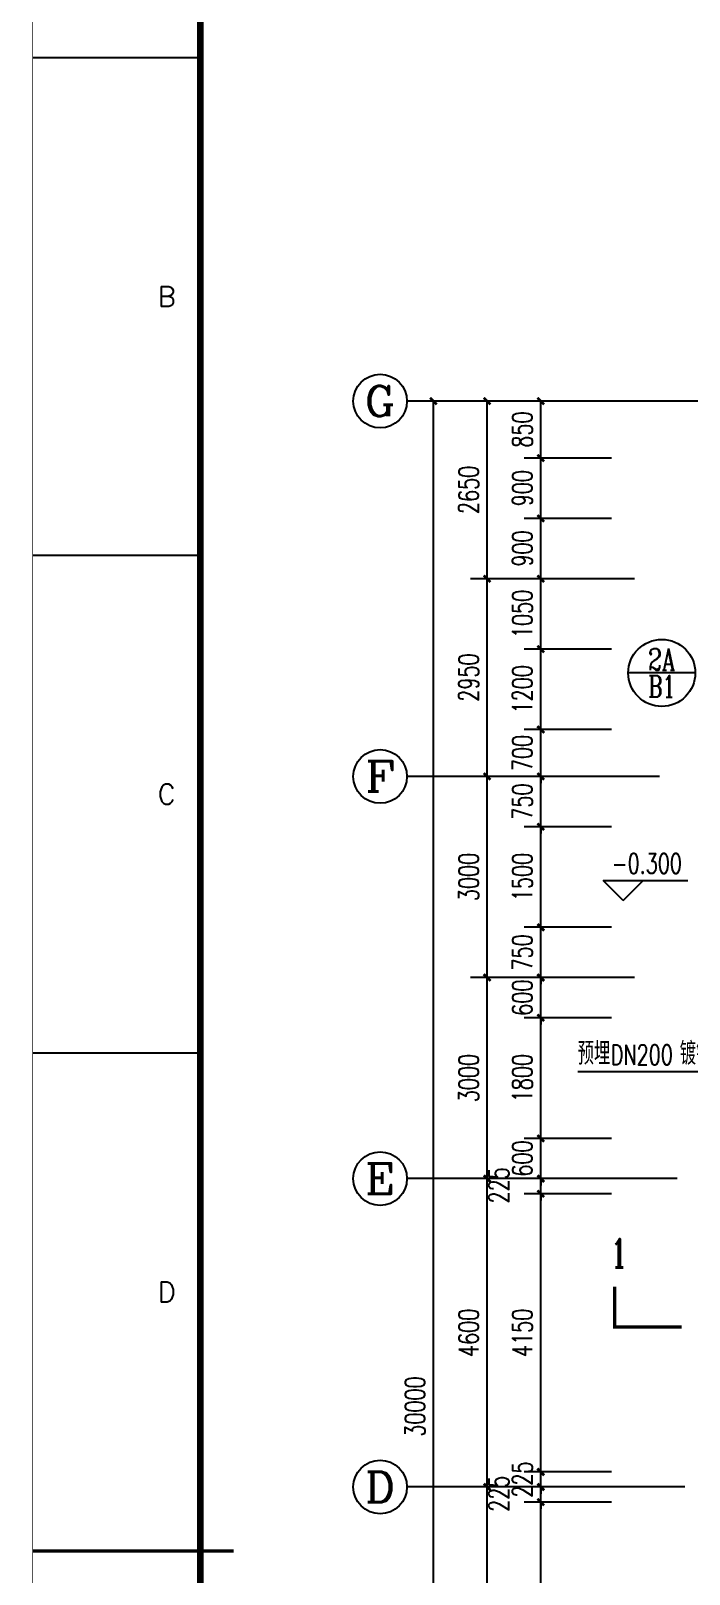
# Model space of a CAD drawing. Header units: millimetres. Extents: x 172649 to 472543, y 238332 to 449264.
# Drawn here: x 203378 to 213193, y 310272 to 333295 of the extents above; entities that cross this region are included whole.
import ezdxf
from ezdxf.enums import TextEntityAlignment as Align

# ---------------------------------------------------------------- set-up
doc = ezdxf.new("R2010")
doc.units = ezdxf.units.MM
doc.header["$LTSCALE"] = 1000
for name, color, linetype in [('AXIS', 3, 'Continuous'), ('AXIS_TEXT', 7, 'Continuous'), ('DIM_ELEV', 3, 'Continuous'), ('DIM_IDEN', 3, 'Continuous'), ('DIM_LEAD', 3, 'Continuous'), ('DIM_SYMB', 3, 'Continuous'), ('PUB_DIM', 3, 'Continuous'), ('PUB_TEXT', 7, 'Continuous')]:
    doc.layers.add(name, color=color, linetype=linetype)
doc.styles.add('_TCH_AXIS', font='COMPLEX', dxfattribs={"bigfont": 'GBCBIG'})
doc.styles.add('_TCH_DIM', font='SIMPLEX', dxfattribs={"bigfont": 'GBCBIG'})
doc.styles.add('_TCH_DIM_T3', font='SIMPLEX', dxfattribs={"width": 0.705882, "bigfont": 'GBCBIG'})
doc.styles.add('_TCH_LABEL', font='COMPLEX', dxfattribs={"bigfont": 'GBCBIG'})
doc.styles.get("Standard").update_dxf_attribs({"font": 'txt', "bigfont": 'gbcbig.shx'})
doc.dimstyles.new('_TCH_ARCH&&100', dxfattribs={"dimtxt": 297.5, "dimasz": 100, "dimexe": 250, "dimexo": 300, "dimgap": 126.25, "dimtad": 1, "dimdec": 0, "dimzin": 0, "dimdsep": 46, "dimtxsty": '_TCH_DIM_T3', "dimblk": 'ARCHTICK', "dimcen": 0.09, "dimclrt": 7, "dimazin": 2, "dimtfac": 1, "dimtdec": 0, "dimtix": 1, "dimtmove": 2, "dimatfit": 3, "dimfxl": 1, "dimtolj": 1, "dimtzin": 0, "dimarcsym": 0})

# ---------------------------------------------------------------- blocks, each defined once
blk = doc.blocks.new('GEDI_WK_A1')
at = {"color": 3}
for p, q in [((25, 519.75), (0, 519.75)), ((25, 445.5), (0, 445.5)), ((25, 371.25), (0, 371.25)), ((25, 297), (0, 297))]:
    blk.add_line(p, q, dxfattribs=at)
for points, const_width in [([(0, 0), (841, 0), (841, 594), (0, 594)], 0.1), ([(25, 10), (831, 10), (831, 584), (25, 584)], 1)]:
    blk.add_lwpolyline(points, close=True, dxfattribs=dict(at, const_width=const_width))
at = {"color": 3, "const_width": 0.5}
blk.add_lwpolyline([(30, 297), (0, 297)], dxfattribs=at)
at = {"color": 3}
for s, p in [('B', (20, 482.62)), ('C', (20, 408.38)), ('D', (20, 334.12))]:
    blk.add_text(s, height=3, dxfattribs=at).set_placement(p, align=Align.CENTER)
blk = doc.blocks.new('_ArchTick')
at = {"color": 0, "linetype": 'ByBlock', "const_width": 0.4}
blk.add_lwpolyline([(-0.5, -0.5), (0.5, 0.5)], dxfattribs=at)
blk = doc.blocks.new('*D616')
at = {"layer": 'DEFPOINTS', "color": 0}
for p in [(210981, 327772), (212337, 327772), (212337, 326922)]:
    blk.add_point(p, dxfattribs=at)
at = {"layer": 'PUB_DIM', "color": 0, "lineweight": -2}
for p, q in [((212037, 327772), (210731, 327772)), ((210981, 326922), (210981, 327772)), ((212037, 326922), (210731, 326922))]:
    blk.add_line(p, q, dxfattribs=at)
at = {"layer": 'PUB_DIM', "color": 0, "lineweight": -2, "xscale": 100, "yscale": 100, "zscale": 100}
for p, rotation in [((210981, 327772), 90), ((210981, 326922), 270)]:
    blk.add_blockref('_ArchTick', p, dxfattribs=dict(at, rotation=rotation))
at = {"layer": 'PUB_DIM', "color": 7, "insert": (210706, 327347), "char_height": 297.5, "attachment_point": 5, "rotation": 90, "style": '_TCH_DIM_T3'}
blk.add_mtext('\\A1;850', dxfattribs=at)
blk = doc.blocks.new('*D617')
at = {"layer": 'DEFPOINTS', "color": 0}
for p in [(210981, 326922), (212337, 326922), (212337, 326022)]:
    blk.add_point(p, dxfattribs=at)
at = {"layer": 'PUB_DIM', "color": 0, "lineweight": -2}
for p, q in [((212037, 326922), (210731, 326922)), ((210981, 326022), (210981, 326922)), ((212037, 326022), (210731, 326022))]:
    blk.add_line(p, q, dxfattribs=at)
at = {"layer": 'PUB_DIM', "color": 0, "lineweight": -2, "xscale": 100, "yscale": 100, "zscale": 100}
for p, rotation in [((210981, 326922), 90), ((210981, 326022), 270)]:
    blk.add_blockref('_ArchTick', p, dxfattribs=dict(at, rotation=rotation))
at = {"layer": 'PUB_DIM', "color": 7, "insert": (210706, 326472), "char_height": 297.5, "attachment_point": 5, "rotation": 90, "style": '_TCH_DIM_T3'}
blk.add_mtext('\\A1;900', dxfattribs=at)
blk = doc.blocks.new('*D618')
at = {"layer": 'DEFPOINTS', "color": 0}
for p in [(210981, 326022), (212337, 326022), (212337, 325122)]:
    blk.add_point(p, dxfattribs=at)
at = {"layer": 'PUB_DIM', "color": 0, "lineweight": -2}
for p, q in [((212037, 326022), (210731, 326022)), ((210981, 325122), (210981, 326022)), ((212037, 325122), (210731, 325122))]:
    blk.add_line(p, q, dxfattribs=at)
at = {"layer": 'PUB_DIM', "color": 0, "lineweight": -2, "xscale": 100, "yscale": 100, "zscale": 100}
for p, rotation in [((210981, 326022), 90), ((210981, 325122), 270)]:
    blk.add_blockref('_ArchTick', p, dxfattribs=dict(at, rotation=rotation))
at = {"layer": 'PUB_DIM', "color": 7, "insert": (210706, 325572), "char_height": 297.5, "attachment_point": 5, "rotation": 90, "style": '_TCH_DIM_T3'}
blk.add_mtext('\\A1;900', dxfattribs=at)
blk = doc.blocks.new('*D619')
at = {"layer": 'DEFPOINTS', "color": 0}
for p in [(210981, 325122), (212337, 325122), (212337, 324072)]:
    blk.add_point(p, dxfattribs=at)
at = {"layer": 'PUB_DIM', "color": 0, "lineweight": -2}
for p, q in [((212037, 325122), (210731, 325122)), ((210981, 324072), (210981, 325122)), ((212037, 324072), (210731, 324072))]:
    blk.add_line(p, q, dxfattribs=at)
at = {"layer": 'PUB_DIM', "color": 0, "lineweight": -2, "xscale": 100, "yscale": 100, "zscale": 100}
for p, rotation in [((210981, 325122), 90), ((210981, 324072), 270)]:
    blk.add_blockref('_ArchTick', p, dxfattribs=dict(at, rotation=rotation))
at = {"layer": 'PUB_DIM', "color": 7, "insert": (210706, 324597), "char_height": 297.5, "attachment_point": 5, "rotation": 90, "style": '_TCH_DIM_T3'}
blk.add_mtext('\\A1;1050', dxfattribs=at)
blk = doc.blocks.new('*D620')
at = {"layer": 'DEFPOINTS', "color": 0}
for p in [(210981, 324072), (212337, 324072), (212337, 322872)]:
    blk.add_point(p, dxfattribs=at)
at = {"layer": 'PUB_DIM', "color": 0, "lineweight": -2}
for p, q in [((212037, 324072), (210731, 324072)), ((210981, 322872), (210981, 324072)), ((212037, 322872), (210731, 322872))]:
    blk.add_line(p, q, dxfattribs=at)
at = {"layer": 'PUB_DIM', "color": 0, "lineweight": -2, "xscale": 100, "yscale": 100, "zscale": 100}
for p, rotation in [((210981, 324072), 90), ((210981, 322872), 270)]:
    blk.add_blockref('_ArchTick', p, dxfattribs=dict(at, rotation=rotation))
at = {"layer": 'PUB_DIM', "color": 7, "insert": (210706, 323472), "char_height": 297.5, "attachment_point": 5, "rotation": 90, "style": '_TCH_DIM_T3'}
blk.add_mtext('\\A1;1200', dxfattribs=at)
blk = doc.blocks.new('*D621')
at = {"layer": 'DEFPOINTS', "color": 0}
for p in [(210981, 322872), (212337, 322872), (212337, 322172)]:
    blk.add_point(p, dxfattribs=at)
at = {"layer": 'PUB_DIM', "color": 0, "lineweight": -2}
for p, q in [((212037, 322872), (210731, 322872)), ((210981, 322872), (210981, 322972)), ((210981, 322172), (210981, 322872)), ((212037, 322172), (210731, 322172)), ((210981, 322172), (210981, 322072))]:
    blk.add_line(p, q, dxfattribs=at)
at = {"layer": 'PUB_DIM', "color": 0, "lineweight": -2, "xscale": 100, "yscale": 100, "zscale": 100}
for p, rotation in [((210981, 322872), 270), ((210981, 322172), 90)]:
    blk.add_blockref('_ArchTick', p, dxfattribs=dict(at, rotation=rotation))
at = {"layer": 'PUB_DIM', "color": 7, "insert": (210706, 322522), "char_height": 297.5, "attachment_point": 5, "rotation": 90, "style": '_TCH_DIM_T3'}
blk.add_mtext('\\A1;700', dxfattribs=at)
blk = doc.blocks.new('*D622')
at = {"layer": 'DEFPOINTS', "color": 0}
for p in [(210981, 322172), (212337, 322172), (212337, 321422)]:
    blk.add_point(p, dxfattribs=at)
at = {"layer": 'PUB_DIM', "color": 0, "lineweight": -2}
for p, q in [((212037, 322172), (210731, 322172)), ((210981, 322172), (210981, 322272)), ((210981, 321422), (210981, 322172)), ((212037, 321422), (210731, 321422)), ((210981, 321422), (210981, 321322))]:
    blk.add_line(p, q, dxfattribs=at)
at = {"layer": 'PUB_DIM', "color": 0, "lineweight": -2, "xscale": 100, "yscale": 100, "zscale": 100}
for p, rotation in [((210981, 322172), 270), ((210981, 321422), 90)]:
    blk.add_blockref('_ArchTick', p, dxfattribs=dict(at, rotation=rotation))
at = {"layer": 'PUB_DIM', "color": 7, "insert": (210706, 321797), "char_height": 297.5, "attachment_point": 5, "rotation": 90, "style": '_TCH_DIM_T3'}
blk.add_mtext('\\A1;750', dxfattribs=at)
blk = doc.blocks.new('*D623')
at = {"layer": 'DEFPOINTS', "color": 0}
for p in [(210981, 321422), (212337, 321422), (212337, 319922)]:
    blk.add_point(p, dxfattribs=at)
at = {"layer": 'PUB_DIM', "color": 0, "lineweight": -2}
for p, q in [((212037, 321422), (210731, 321422)), ((210981, 319922), (210981, 321422)), ((212037, 319922), (210731, 319922))]:
    blk.add_line(p, q, dxfattribs=at)
at = {"layer": 'PUB_DIM', "color": 0, "lineweight": -2, "xscale": 100, "yscale": 100, "zscale": 100}
for p, rotation in [((210981, 321422), 90), ((210981, 319922), 270)]:
    blk.add_blockref('_ArchTick', p, dxfattribs=dict(at, rotation=rotation))
at = {"layer": 'PUB_DIM', "color": 7, "insert": (210706, 320672), "char_height": 297.5, "attachment_point": 5, "rotation": 90, "style": '_TCH_DIM_T3'}
blk.add_mtext('\\A1;1500', dxfattribs=at)
blk = doc.blocks.new('*D624')
at = {"layer": 'DEFPOINTS', "color": 0}
for p in [(210981, 319922), (212337, 319922), (212337, 319172)]:
    blk.add_point(p, dxfattribs=at)
at = {"layer": 'PUB_DIM', "color": 0, "lineweight": -2}
for p, q in [((210981, 319922), (210981, 320022)), ((212037, 319922), (210731, 319922)), ((210981, 319172), (210981, 319922)), ((212037, 319172), (210731, 319172)), ((210981, 319172), (210981, 319072))]:
    blk.add_line(p, q, dxfattribs=at)
at = {"layer": 'PUB_DIM', "color": 0, "lineweight": -2, "xscale": 100, "yscale": 100, "zscale": 100}
for p, rotation in [((210981, 319922), 270), ((210981, 319172), 90)]:
    blk.add_blockref('_ArchTick', p, dxfattribs=dict(at, rotation=rotation))
at = {"layer": 'PUB_DIM', "color": 7, "insert": (210706, 319547), "char_height": 297.5, "attachment_point": 5, "rotation": 90, "style": '_TCH_DIM_T3'}
blk.add_mtext('\\A1;750', dxfattribs=at)
blk = doc.blocks.new('*D625')
at = {"layer": 'DEFPOINTS', "color": 0}
for p in [(210981, 319172), (212337, 319172), (212337, 318572)]:
    blk.add_point(p, dxfattribs=at)
at = {"layer": 'PUB_DIM', "color": 0, "lineweight": -2}
for p, q in [((212037, 319172), (210731, 319172)), ((210981, 319172), (210981, 319272)), ((210981, 318572), (210981, 319172)), ((212037, 318572), (210731, 318572)), ((210981, 318572), (210981, 318472))]:
    blk.add_line(p, q, dxfattribs=at)
at = {"layer": 'PUB_DIM', "color": 0, "lineweight": -2, "xscale": 100, "yscale": 100, "zscale": 100}
for p, rotation in [((210981, 319172), 270), ((210981, 318572), 90)]:
    blk.add_blockref('_ArchTick', p, dxfattribs=dict(at, rotation=rotation))
at = {"layer": 'PUB_DIM', "color": 7, "insert": (210706, 318872), "char_height": 297.5, "attachment_point": 5, "rotation": 90, "style": '_TCH_DIM_T3'}
blk.add_mtext('\\A1;600', dxfattribs=at)
blk = doc.blocks.new('*D626')
at = {"layer": 'DEFPOINTS', "color": 0}
for p in [(210981, 318572), (212337, 318572), (212337, 316772)]:
    blk.add_point(p, dxfattribs=at)
at = {"layer": 'PUB_DIM', "color": 0, "lineweight": -2}
for p, q in [((212037, 318572), (210731, 318572)), ((210981, 316772), (210981, 318572)), ((212037, 316772), (210731, 316772))]:
    blk.add_line(p, q, dxfattribs=at)
at = {"layer": 'PUB_DIM', "color": 0, "lineweight": -2, "xscale": 100, "yscale": 100, "zscale": 100}
for p, rotation in [((210981, 318572), 90), ((210981, 316772), 270)]:
    blk.add_blockref('_ArchTick', p, dxfattribs=dict(at, rotation=rotation))
at = {"layer": 'PUB_DIM', "color": 7, "insert": (210706, 317672), "char_height": 297.5, "attachment_point": 5, "rotation": 90, "style": '_TCH_DIM_T3'}
blk.add_mtext('\\A1;1800', dxfattribs=at)
blk = doc.blocks.new('*D627')
at = {"layer": 'DEFPOINTS', "color": 0}
for p in [(210981, 316772), (212337, 316772), (212337, 316172)]:
    blk.add_point(p, dxfattribs=at)
at = {"layer": 'PUB_DIM', "color": 0, "lineweight": -2}
for p, q in [((210981, 316772), (210981, 316872)), ((212037, 316772), (210731, 316772)), ((210981, 316172), (210981, 316772)), ((212037, 316172), (210731, 316172)), ((210981, 316172), (210981, 316072))]:
    blk.add_line(p, q, dxfattribs=at)
at = {"layer": 'PUB_DIM', "color": 0, "lineweight": -2, "xscale": 100, "yscale": 100, "zscale": 100}
for p, rotation in [((210981, 316772), 270), ((210981, 316172), 90)]:
    blk.add_blockref('_ArchTick', p, dxfattribs=dict(at, rotation=rotation))
at = {"layer": 'PUB_DIM', "color": 7, "insert": (210706, 316472), "char_height": 297.5, "attachment_point": 5, "rotation": 90, "style": '_TCH_DIM_T3'}
blk.add_mtext('\\A1;600', dxfattribs=at)
blk = doc.blocks.new('*D628')
at = {"layer": 'DEFPOINTS', "color": 0}
for p in [(210981, 316172), (212337, 316172), (212337, 315947)]:
    blk.add_point(p, dxfattribs=at)
at = {"layer": 'PUB_DIM', "color": 0, "lineweight": -2}
for p, q in [((212037, 316172), (210731, 316172)), ((210981, 316172), (210981, 316272)), ((210981, 315947), (210981, 316172)), ((212037, 315947), (210731, 315947)), ((210981, 315947), (210981, 315847))]:
    blk.add_line(p, q, dxfattribs=at)
at = {"layer": 'PUB_DIM', "color": 0, "lineweight": -2, "xscale": 100, "yscale": 100, "zscale": 100}
for p, rotation in [((210981, 316172), 270), ((210981, 315947), 90)]:
    blk.add_blockref('_ArchTick', p, dxfattribs=dict(at, rotation=rotation))
at = {"layer": 'PUB_DIM', "color": 7, "insert": (210356, 316072), "char_height": 297.5, "attachment_point": 5, "rotation": 90, "style": '_TCH_DIM_T3'}
blk.add_mtext('\\A1;225', dxfattribs=at)
blk = doc.blocks.new('*D629')
at = {"layer": 'DEFPOINTS', "color": 0}
for p in [(210981, 315947), (212337, 315947), (212337, 311797)]:
    blk.add_point(p, dxfattribs=at)
at = {"layer": 'PUB_DIM', "color": 0, "lineweight": -2}
for p, q in [((212037, 315947), (210731, 315947)), ((210981, 311797), (210981, 315947)), ((212037, 311797), (210731, 311797))]:
    blk.add_line(p, q, dxfattribs=at)
at = {"layer": 'PUB_DIM', "color": 0, "lineweight": -2, "xscale": 100, "yscale": 100, "zscale": 100}
for p, rotation in [((210981, 315947), 90), ((210981, 311797), 270)]:
    blk.add_blockref('_ArchTick', p, dxfattribs=dict(at, rotation=rotation))
at = {"layer": 'PUB_DIM', "color": 7, "insert": (210706, 313872), "char_height": 297.5, "attachment_point": 5, "rotation": 90, "style": '_TCH_DIM_T3'}
blk.add_mtext('\\A1;4150', dxfattribs=at)
blk = doc.blocks.new('*D630')
at = {"layer": 'DEFPOINTS', "color": 0}
for p in [(210981, 311797), (212337, 311797), (212337, 311572)]:
    blk.add_point(p, dxfattribs=at)
at = {"layer": 'PUB_DIM', "color": 0, "lineweight": -2}
for p, q in [((212037, 311797), (210731, 311797)), ((210981, 311797), (210981, 311897)), ((210981, 311572), (210981, 311797)), ((212037, 311572), (210731, 311572)), ((210981, 311572), (210981, 311472))]:
    blk.add_line(p, q, dxfattribs=at)
at = {"layer": 'PUB_DIM', "color": 0, "lineweight": -2, "xscale": 100, "yscale": 100, "zscale": 100}
for p, rotation in [((210981, 311797), 270), ((210981, 311572), 90)]:
    blk.add_blockref('_ArchTick', p, dxfattribs=dict(at, rotation=rotation))
at = {"layer": 'PUB_DIM', "color": 7, "insert": (210706, 311684), "char_height": 297.5, "attachment_point": 5, "rotation": 90, "style": '_TCH_DIM_T3'}
blk.add_mtext('\\A1;225', dxfattribs=at)
blk = doc.blocks.new('*D631')
at = {"layer": 'DEFPOINTS', "color": 0}
for p in [(210981, 311572), (212337, 311572), (212337, 311347)]:
    blk.add_point(p, dxfattribs=at)
at = {"layer": 'PUB_DIM', "color": 0, "lineweight": -2}
for p, q in [((212037, 311572), (210731, 311572)), ((210981, 311572), (210981, 311672)), ((210981, 311347), (210981, 311572)), ((212037, 311347), (210731, 311347)), ((210981, 311347), (210981, 311247))]:
    blk.add_line(p, q, dxfattribs=at)
at = {"layer": 'PUB_DIM', "color": 0, "lineweight": -2, "xscale": 100, "yscale": 100, "zscale": 100}
for p, rotation in [((210981, 311572), 270), ((210981, 311347), 90)]:
    blk.add_blockref('_ArchTick', p, dxfattribs=dict(at, rotation=rotation))
at = {"layer": 'PUB_DIM', "color": 7, "insert": (210356, 311472), "char_height": 297.5, "attachment_point": 5, "rotation": 90, "style": '_TCH_DIM_T3'}
blk.add_mtext('\\A1;225', dxfattribs=at)
blk = doc.blocks.new('*D632')
at = {"layer": 'DEFPOINTS', "color": 0}
for p in [(210981, 311347), (212337, 311347), (212337, 307197)]:
    blk.add_point(p, dxfattribs=at)
at = {"layer": 'PUB_DIM', "color": 0, "lineweight": -2}
for p, q in [((212037, 311347), (210731, 311347)), ((210981, 307197), (210981, 311347)), ((212037, 307197), (210731, 307197))]:
    blk.add_line(p, q, dxfattribs=at)
at = {"layer": 'PUB_DIM', "color": 0, "lineweight": -2, "xscale": 100, "yscale": 100, "zscale": 100}
for p, rotation in [((210981, 311347), 90), ((210981, 307197), 270)]:
    blk.add_blockref('_ArchTick', p, dxfattribs=dict(at, rotation=rotation))
at = {"layer": 'PUB_DIM', "color": 7, "insert": (210706, 309272), "char_height": 297.5, "attachment_point": 5, "rotation": 90, "style": '_TCH_DIM_T3'}
blk.add_mtext('\\A1;4150', dxfattribs=at)
blk = doc.blocks.new('*D655')
at = {"layer": 'AXIS', "color": 0, "lineweight": -2}
for p, q in [((212381, 327772), (209931, 327772)), ((210181, 325122), (210181, 327772)), ((212381, 325122), (209931, 325122))]:
    blk.add_line(p, q, dxfattribs=at)
at = {"layer": 'DEFPOINTS', "color": 0}
for p in [(210181, 327772), (212681, 327772), (212681, 325122)]:
    blk.add_point(p, dxfattribs=at)
at = {"layer": 'AXIS', "color": 0, "lineweight": -2, "xscale": 100, "yscale": 100, "zscale": 100}
for p, rotation in [((210181, 327772), 90), ((210181, 325122), 270)]:
    blk.add_blockref('_ArchTick', p, dxfattribs=dict(at, rotation=rotation))
at = {"layer": 'AXIS', "color": 7, "insert": (209906, 326447), "char_height": 297.5, "attachment_point": 5, "rotation": 90, "style": '_TCH_DIM_T3'}
blk.add_mtext('\\A1;2650', dxfattribs=at)
blk = doc.blocks.new('*D656')
at = {"layer": 'AXIS', "color": 0, "lineweight": -2}
for p, q in [((212381, 325122), (209931, 325122)), ((210181, 322172), (210181, 325122)), ((212381, 322172), (209931, 322172))]:
    blk.add_line(p, q, dxfattribs=at)
at = {"layer": 'DEFPOINTS', "color": 0}
for p in [(210181, 325122), (212681, 325122), (212681, 322172)]:
    blk.add_point(p, dxfattribs=at)
at = {"layer": 'AXIS', "color": 0, "lineweight": -2, "xscale": 100, "yscale": 100, "zscale": 100}
for p, rotation in [((210181, 325122), 90), ((210181, 322172), 270)]:
    blk.add_blockref('_ArchTick', p, dxfattribs=dict(at, rotation=rotation))
at = {"layer": 'AXIS', "color": 7, "insert": (209906, 323647), "char_height": 297.5, "attachment_point": 5, "rotation": 90, "style": '_TCH_DIM_T3'}
blk.add_mtext('\\A1;2950', dxfattribs=at)
blk = doc.blocks.new('*D657')
at = {"layer": 'AXIS', "color": 0, "lineweight": -2}
for p, q in [((212381, 322172), (209931, 322172)), ((210181, 319172), (210181, 322172)), ((212381, 319172), (209931, 319172))]:
    blk.add_line(p, q, dxfattribs=at)
at = {"layer": 'DEFPOINTS', "color": 0}
for p in [(210181, 322172), (212681, 322172), (212681, 319172)]:
    blk.add_point(p, dxfattribs=at)
at = {"layer": 'AXIS', "color": 0, "lineweight": -2, "xscale": 100, "yscale": 100, "zscale": 100}
for p, rotation in [((210181, 322172), 90), ((210181, 319172), 270)]:
    blk.add_blockref('_ArchTick', p, dxfattribs=dict(at, rotation=rotation))
at = {"layer": 'AXIS', "color": 7, "insert": (209906, 320672), "char_height": 297.5, "attachment_point": 5, "rotation": 90, "style": '_TCH_DIM_T3'}
blk.add_mtext('\\A1;3000', dxfattribs=at)
blk = doc.blocks.new('*D658')
at = {"layer": 'AXIS', "color": 0, "lineweight": -2}
for p, q in [((212381, 319172), (209931, 319172)), ((210181, 316172), (210181, 319172)), ((212381, 316172), (209931, 316172))]:
    blk.add_line(p, q, dxfattribs=at)
at = {"layer": 'DEFPOINTS', "color": 0}
for p in [(210181, 319172), (212681, 319172), (212681, 316172)]:
    blk.add_point(p, dxfattribs=at)
at = {"layer": 'AXIS', "color": 0, "lineweight": -2, "xscale": 100, "yscale": 100, "zscale": 100}
for p, rotation in [((210181, 319172), 90), ((210181, 316172), 270)]:
    blk.add_blockref('_ArchTick', p, dxfattribs=dict(at, rotation=rotation))
at = {"layer": 'AXIS', "color": 7, "insert": (209906, 317672), "char_height": 297.5, "attachment_point": 5, "rotation": 90, "style": '_TCH_DIM_T3'}
blk.add_mtext('\\A1;3000', dxfattribs=at)
blk = doc.blocks.new('*D659')
at = {"layer": 'AXIS', "color": 0, "lineweight": -2}
for p, q in [((212381, 316172), (209931, 316172)), ((210181, 311572), (210181, 316172)), ((212381, 311572), (209931, 311572))]:
    blk.add_line(p, q, dxfattribs=at)
at = {"layer": 'DEFPOINTS', "color": 0}
for p in [(210181, 316172), (212681, 316172), (212681, 311572)]:
    blk.add_point(p, dxfattribs=at)
at = {"layer": 'AXIS', "color": 0, "lineweight": -2, "xscale": 100, "yscale": 100, "zscale": 100}
for p, rotation in [((210181, 316172), 90), ((210181, 311572), 270)]:
    blk.add_blockref('_ArchTick', p, dxfattribs=dict(at, rotation=rotation))
at = {"layer": 'AXIS', "color": 7, "insert": (209906, 313872), "char_height": 297.5, "attachment_point": 5, "rotation": 90, "style": '_TCH_DIM_T3'}
blk.add_mtext('\\A1;4600', dxfattribs=at)
blk = doc.blocks.new('*D660')
at = {"layer": 'AXIS', "color": 0, "lineweight": -2}
for p, q in [((212381, 311572), (209931, 311572)), ((210181, 306972), (210181, 311572)), ((212381, 306972), (209931, 306972))]:
    blk.add_line(p, q, dxfattribs=at)
at = {"layer": 'DEFPOINTS', "color": 0}
for p in [(210181, 311572), (212681, 311572), (212681, 306972)]:
    blk.add_point(p, dxfattribs=at)
at = {"layer": 'AXIS', "color": 0, "lineweight": -2, "xscale": 100, "yscale": 100, "zscale": 100}
for p, rotation in [((210181, 311572), 90), ((210181, 306972), 270)]:
    blk.add_blockref('_ArchTick', p, dxfattribs=dict(at, rotation=rotation))
at = {"layer": 'AXIS', "color": 7, "insert": (209906, 309272), "char_height": 297.5, "attachment_point": 5, "rotation": 90, "style": '_TCH_DIM_T3'}
blk.add_mtext('\\A1;4600', dxfattribs=at)
blk = doc.blocks.new('*D663')
at = {"layer": 'AXIS', "color": 0, "lineweight": -2}
for p, q in [((212381, 327772), (209131, 327772)), ((209381, 297772), (209381, 327772)), ((212381, 297772), (209131, 297772))]:
    blk.add_line(p, q, dxfattribs=at)
at = {"layer": 'DEFPOINTS', "color": 0}
for p in [(209381, 327772), (212681, 327772), (212681, 297772)]:
    blk.add_point(p, dxfattribs=at)
at = {"layer": 'AXIS', "color": 0, "lineweight": -2, "xscale": 100, "yscale": 100, "zscale": 100}
for p, rotation in [((209381, 327772), 90), ((209381, 297772), 270)]:
    blk.add_blockref('_ArchTick', p, dxfattribs=dict(at, rotation=rotation))
at = {"layer": 'AXIS', "color": 7, "insert": (209106, 312772), "char_height": 297.5, "attachment_point": 5, "rotation": 90, "style": '_TCH_DIM_T3'}
blk.add_mtext('\\A1;30000', dxfattribs=at)

msp = doc.modelspace()

# ---------------------------------------------------------------- linework, layer by layer
at = {"layer": 'AXIS'}
for p, q in [((214135.7, 327771.9), (208986.1, 327771.9)), ((212749.3, 322171.9), (208986.1, 322171.9)), ((213015.2, 316171.9), (208986.1, 316171.9)), ((213131, 311571.9), (208986.1, 311571.9))]:
    msp.add_line(p, q, dxfattribs=at)
for centre in [(208586.1, 327771.9), (208586.1, 322171.9), (208586.1, 316171.9), (208586.1, 311571.9)]:
    msp.add_circle(centre, 400, dxfattribs=at)
at = {"layer": 'DIM_ELEV'}
for p, q in [((212209.9, 320321.1), (211909.9, 320621.1)), ((211909.9, 320621.1), (213171.8, 320621.1)), ((212209.9, 320321.1), (212509.9, 320621.1))]:
    msp.add_line(p, q, dxfattribs=at)
at = {"layer": 'DIM_IDEN'}
msp.add_line((213285.6, 323716.8), (212285.6, 323716.8), dxfattribs=at)
msp.add_circle((212785.6, 323716.8), 500, dxfattribs=at)
at = {"layer": 'DIM_LEAD'}
msp.add_line((213837, 317766.2), (211531.8, 317766.2), dxfattribs=at)
at = {"layer": 'DIM_SYMB', "const_width": 50}
msp.add_lwpolyline([(212082.4, 314559.8), (212082.4, 313959.8), (213082.4, 313959.8)], dxfattribs=at)

# ---------------------------------------------------------------- block references
at = {"xscale": 100, "yscale": 100, "zscale": 100}
msp.add_blockref('GEDI_WK_A1', (203403, 280919.4), dxfattribs=at)

# ---------------------------------------------------------------- texts
at = {"layer": 'AXIS_TEXT', "style": '_TCH_AXIS'}
for s, width, p, p2 in [('G', 1.166667, (208359.8, 327545.7), (208812.3, 327545.7)), ('F', 1.3125, (208359.8, 321945.7), (208812.3, 321945.7)), ('E', 1.3125, (208359.8, 315945.7), (208812.3, 315945.7)), ('D', 1.235294, (208359.8, 311345.7), (208812.3, 311345.7))]:
    msp.add_text(s, height=452.5, dxfattribs=dict(at, width=width)).set_placement(p, p2, align=Align.FIT)
at = {"layer": 'PUB_TEXT', "style": '_TCH_LABEL'}
for s, width, p, p2 in [('2A', 0.690789, (212584.3, 323757), (212986.8, 323757)), ('B1', 0.846774, (212584.3, 323354.5), (212986.8, 323354.5))]:
    msp.add_text(s, height=321.99, dxfattribs=dict(at, width=width)).set_placement(p, p2, align=Align.FIT)
at = {"layer": 'PUB_TEXT', "width": 0.705882}
for s, height, style, p in [('-0.300', 297.5, '_TCH_DIM', (212041.8, 320726.1)), ('DN200', 297.5, '_TCH_DIM', (212023.3, 317871.2)), ('1', 425, '_TCH_LABEL', (212018.1, 314847.3))]:
    msp.add_text(s, height=height, dxfattribs=dict(at, style=style)).set_placement(p)
at = {"layer": 'PUB_TEXT', "style": '_TCH_DIM'}
for s, p in [('预埋', (211531.8, 317871.2)), ('镀锌钢管', (213053.3, 317871.2))]:
    msp.add_text(s, height=337.59, dxfattribs=at).set_placement(p)

# ---------------------------------------------------------------- dimensions: what is measured, and where the dimension line sits
at = {"layer": 'AXIS'}
for p1, p2, distance, text, picture, middle in [((212681.4, 297771.9), (212681.4, 327771.9), 3300, '30000', '*D663', (209106.4, 312771.9)), ((212681.4, 325121.9), (212681.4, 327771.9), 2500, '2650', '*D655', (209906.4, 326446.9)), ((212681.4, 322171.9), (212681.4, 325121.9), 2500, '2950', '*D656', (209906.4, 323646.9)), ((212681.4, 319171.9), (212681.4, 322171.9), 2500, '3000', '*D657', (209906.4, 320671.9)), ((212681.4, 316171.9), (212681.4, 319171.9), 2500, '3000', '*D658', (209906.4, 317671.9)), ((212681.4, 311571.9), (212681.4, 316171.9), 2500, '4600', '*D659', (209906.4, 313871.9)), ((212681.4, 306971.9), (212681.4, 311571.9), 2500, '4600', '*D660', (209906.4, 309271.9))]:
    dim = msp.add_aligned_dim(p1=p1, p2=p2, distance=distance, text=text, dimstyle='_TCH_ARCH&&100', dxfattribs=at)
    dim.commit()
    dim.dimension.update_dxf_attribs({"geometry": picture, "text_midpoint": middle})
at = {"layer": 'PUB_DIM'}
for p1, p2, text, picture, middle in [((212337.1, 326921.9), (212337.1, 327771.9), '850', '*D616', (210705.8, 327346.9)), ((212337.1, 326021.9), (212337.1, 326921.9), '900', '*D617', (210705.8, 326471.9)), ((212337.1, 325121.9), (212337.1, 326021.9), '900', '*D618', (210705.8, 325571.9)), ((212337.1, 324071.9), (212337.1, 325121.9), '1050', '*D619', (210705.8, 324596.9)), ((212337.1, 322871.9), (212337.1, 324071.9), '1200', '*D620', (210705.8, 323471.9)), ((212337.1, 322171.9), (212337.1, 322871.9), '700', '*D621', (210705.8, 322521.9)), ((212337.1, 321421.9), (212337.1, 322171.9), '750', '*D622', (210705.8, 321796.9)), ((212337.1, 319921.9), (212337.1, 321421.9), '1500', '*D623', (210705.8, 320671.9)), ((212337.1, 319171.9), (212337.1, 319921.9), '750', '*D624', (210705.8, 319546.9)), ((212337.1, 318571.9), (212337.1, 319171.9), '600', '*D625', (210705.8, 318871.9)), ((212337.1, 316771.9), (212337.1, 318571.9), '1800', '*D626', (210705.8, 317671.9)), ((212337.1, 316171.9), (212337.1, 316771.9), '600', '*D627', (210705.8, 316471.9)), ((212337.1, 311796.9), (212337.1, 315946.9), '4150', '*D629', (210705.8, 313871.9)), ((212337.1, 311571.9), (212337.1, 311796.9), '225', '*D630', (210705.8, 311684.4)), ((212337.1, 307196.9), (212337.1, 311346.9), '4150', '*D632', (210705.8, 309271.9))]:
    dim = msp.add_aligned_dim(p1=p1, p2=p2, distance=1356.3, text=text, dimstyle='_TCH_ARCH&&100', dxfattribs=at)
    dim.commit()
    dim.dimension.update_dxf_attribs({"geometry": picture, "text_midpoint": middle})
for base, p1, p2, picture, middle in [((210980.8, 316171.9), (212337.1, 315946.9), (212337.1, 316171.9), '*D628', (210355.8, 316071.9)), ((210980.8, 311571.9), (212337.1, 311346.9), (212337.1, 311571.9), '*D631', (210355.8, 311471.9))]:
    dim = msp.add_linear_dim(base=base, p1=p1, p2=p2, angle=90, text='225', dimstyle='_TCH_ARCH&&100', dxfattribs=at)
    dim.commit()
    dim.dimension.update_dxf_attribs({"geometry": picture, "text_midpoint": middle, "dimtype": 129})

doc.saveas('drawing.dxf')
